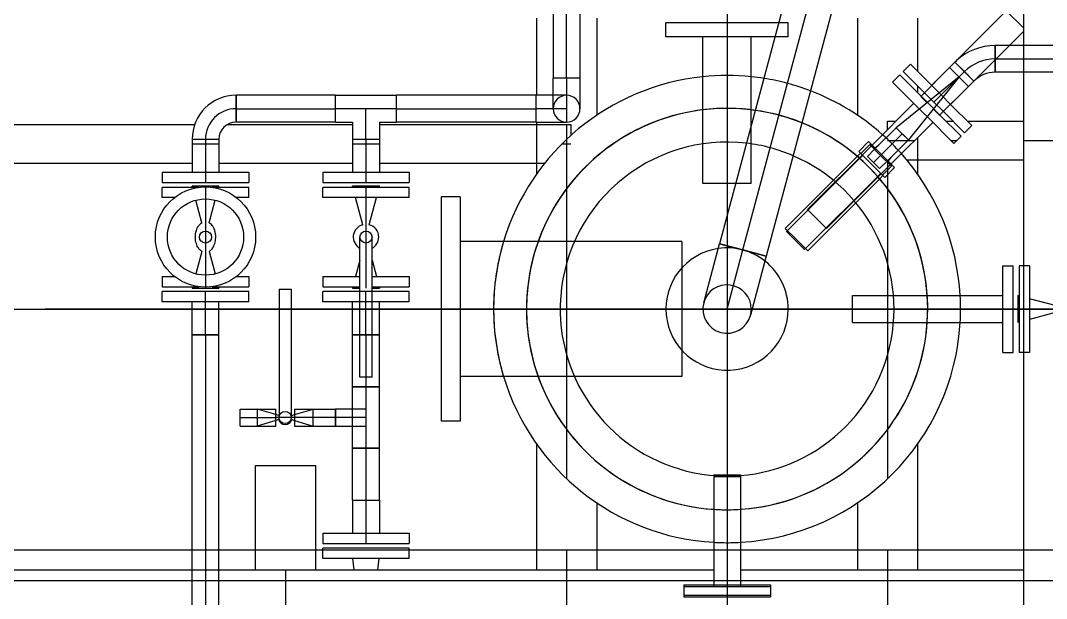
# Model space of a CAD drawing. Header units: inches. Extents: x 295136 to 296247, y 2627183 to 2627409.
# Drawn here: x 295240.422 to 295241.701, y 2627290.272 to 2627290.992 of the extents above; entities that cross this region are included whole.
import ezdxf

# ---------------------------------------------------------------- set-up
doc = ezdxf.new("R2010")
doc.units = ezdxf.units.IN
doc.header["$MEASUREMENT"] = 0
for name, color, linetype in [('EQUIPMENT LAYOUT-EMBED 1_DWG$0$Default', 7, 'Continuous'), ('EQUIPMENT LAYOUT-EMBED 1_DWG$0$DwgTemplate', 7, 'Continuous'), ('Layout', 6, 'Continuous')]:
    doc.layers.add(name, color=color, linetype=linetype)

# ---------------------------------------------------------------- blocks, each defined once
blk = doc.blocks.new('A$C55974CAD')
at = {"layer": 'EQUIPMENT LAYOUT-EMBED 1_DWG$0$Default', "color": 7, "lineweight": 25}
for p, q in [((59.9, 7.3564), (59.7603, 7.3564)), ((59.7603, 7.3326), (59.7603, 7.3564)), ((60.0397, 7.3564), (59.9, 7.3564)), ((60.0397, 7.3326), (60.0397, 7.3564)), ((59.9, 7.3326), (59.7603, 7.3326)), ((59.8159, 7.2354), (59.8159, 7.3326)), ((60.0397, 7.3326), (59.9, 7.3326)), ((59.9841, 7.2354), (59.9841, 7.3326)), ((59.8159, 7.0564), (59.8159, 7.2354)), ((59.9841, 7.0564), (59.9841, 7.2354)), ((60.2389, 7), (60.2389, 7.0762)), ((60.2389, 7.0762), (60.2565, 7.0762)), ((60.2565, 7), (60.2565, 7.0762)), ((59.5415, 7.0539), (59.5415, 7)), ((59.5435, 7.0539), (59.5415, 7.0539)), ((59.5435, 7.0539), (59.5435, 7)), ((59.5563, 7.0539), (59.5435, 7.0539)), ((59.5543, 7.0539), (59.5543, 7)), ((59.5563, 7.0539), (59.5563, 7)), ((59.9, 7.0564), (59.8159, 7.0564)), ((59.9841, 7.0564), (59.9, 7.0564)), ((60.0565, 7), (60.0565, 7.0301)), ((60.0565, 7.0301), (60.1482, 7.0301)), ((60.1482, 7.0301), (60.2389, 7.0301)), ((59.5563, 7.0167), (59.5543, 7.0167)), ((59.5619, 7.0167), (59.5563, 7.0167)), ((59.6506, 7.0167), (59.5619, 7.0167)), ((59.6935, 7.0167), (59.6506, 7.0167)), ((59.6915, 7.0167), (59.6915, 7)), ((59.6935, 7.0167), (59.6935, 7)), ((59.5415, 7), (59.5415, 6.946)), ((59.5435, 7), (59.5435, 6.946)), ((59.5543, 7), (59.5543, 6.946)), ((59.5563, 7), (59.5563, 6.946)), ((59.6915, 7), (59.6915, 6.9833)), ((59.6935, 7), (59.6935, 6.9833)), ((60.0565, 6.9698), (60.0565, 7)), ((60.2389, 6.9404), (60.2389, 7)), ((60.2565, 6.9357), (60.2565, 7)), ((59.5563, 6.9833), (59.5543, 6.9833)), ((59.5619, 6.9833), (59.5563, 6.9833)), ((59.6506, 6.9833), (59.5619, 6.9833)), ((59.6935, 6.9833), (59.6506, 6.9833)), ((60.0565, 6.9698), (60.1482, 6.9698)), ((60.1482, 6.9698), (60.2389, 6.9698)), ((59.5435, 6.946), (59.5415, 6.946)), ((59.5563, 6.946), (59.5435, 6.946)), ((60.2389, 6.9238), (60.2389, 6.9404)), ((60.2565, 6.9238), (60.2565, 6.9357)), ((59.9853, 6.9146), (59.9966, 6.9259)), ((59.9865, 6.9135), (60.0005, 6.9275)), ((59.9966, 6.9259), (60.0877, 6.8348)), ((60.0005, 6.9275), (60.0902, 6.8378)), ((60.2389, 6.9238), (60.2565, 6.9238)), ((59.9725, 6.8995), (59.9865, 6.9135)), ((59.9741, 6.9034), (59.9853, 6.9146)), ((59.9725, 6.8995), (60.0622, 6.8097)), ((59.9741, 6.9034), (60.0652, 6.8123)), ((60.0121, 6.8879), (60.0239, 6.8997)), ((60.0239, 6.8997), (60.1043, 6.8192)), ((60.0002, 6.8761), (60.0121, 6.8879)), ((60.0002, 6.8761), (60.0807, 6.7956)), ((59.8833, 6.8435), (59.9, 6.8435)), ((59.8833, 6.8435), (59.8833, 6.7505)), ((59.9, 6.8435), (59.9167, 6.8435)), ((59.9167, 6.8435), (59.9167, 6.7505)), ((60.0802, 6.8198), (60.0937, 6.8333)), ((60.0877, 6.8348), (60.0914, 6.831)), ((60.0902, 6.8378), (60.0942, 6.8338)), ((60.0937, 6.8333), (60.0964, 6.836)), ((60.0937, 6.8333), (60.1049, 6.822)), ((60.0964, 6.836), (60.1088, 6.8237)), ((60.0667, 6.8063), (60.0802, 6.8198)), ((60.0914, 6.8086), (60.1049, 6.822)), ((60.0925, 6.8074), (60.1001, 6.815)), ((60.1001, 6.815), (60.1088, 6.8237)), ((60.1043, 6.8192), (60.1563, 6.7673)), ((60.0622, 6.8097), (60.0662, 6.8058)), ((60.0639, 6.8035), (60.0667, 6.8063)), ((60.0639, 6.8035), (60.0763, 6.7912)), ((60.0652, 6.8123), (60.069, 6.8086)), ((60.0667, 6.8063), (60.0779, 6.7951)), ((60.0779, 6.7951), (60.0914, 6.8086)), ((60.085, 6.7999), (60.0925, 6.8074)), ((60.0763, 6.7912), (60.085, 6.7999)), ((60.0807, 6.7956), (60.1326, 6.7437)), ((60.1492, 6.7603), (60.1826, 6.7937)), ((60.1826, 6.7937), (60.1916, 6.7847)), ((60.1652, 6.7583), (60.1916, 6.7847)), ((60.1397, 6.7508), (60.1445, 6.7555)), ((60.1445, 6.7555), (60.1492, 6.7603)), ((60.1535, 6.7465), (60.1652, 6.7583)), ((59.8833, 6.7505), (59.8833, 6.6563)), ((59.9167, 6.7505), (59.9167, 6.6563)), ((60.1063, 6.7174), (60.1397, 6.7508)), ((60.1417, 6.7347), (60.1535, 6.7465)), ((60.1153, 6.7083), (60.1417, 6.7347)), ((60.1063, 6.7174), (60.1153, 6.7083)), ((59.846, 6.6563), (59.9, 6.6563)), ((59.846, 6.6563), (59.846, 6.6435)), ((59.9, 6.6563), (59.954, 6.6563)), ((59.954, 6.6563), (59.954, 6.6435)), ((59.846, 6.6435), (59.9, 6.6435)), ((59.9, 6.6435), (59.954, 6.6435))]:
    blk.add_line(p, q, dxfattribs=at)
at = {"layer": 'EQUIPMENT LAYOUT-EMBED 1_DWG$0$DwgTemplate', "color": 54, "lineweight": 25}
blk.add_line((59.6, 8.2), (59.6, 3.9), dxfattribs=at)
at = {"layer": 'EQUIPMENT LAYOUT-EMBED 1_DWG$0$DwgTemplate', "color": 1, "lineweight": 25}
for p, q in [((59.5619, 8.1331), (59.5619, 3.9747)), ((59.575, 8.1215), (59.575, 7.0167)), ((60.0819, 8.1296), (60.0819, 7.6667)), ((60.1299, 8.1296), (60.1299, 7.6635)), ((59.9, 7.891), (59.9, 7.808)), ((59.9, 7.208), (59.9, 7.85)), ((59.9, 7.808), (59.9, 7.0762)), ((60.0819, 7.6333), (60.0819, 7.4667)), ((60.1299, 7.6228), (60.1299, 7.4667)), ((59.575, 7.5875), (59.7053, 7.5875)), ((59.7053, 7.5875), (59.7053, 7.5125)), ((59.575, 7.5125), (59.7053, 7.5125)), ((60.0819, 7.4333), (60.0819, 7.2271)), ((60.1299, 7.4333), (60.1299, 7.1946)), ((59.7318, 7.2375), (59.575, 7.2375)), ((60.1329, 7.2375), (60.0681, 7.2375)), ((60.2625, 7.2375), (60.1663, 7.2375)), ((59.9, 6.792), (59.9, 7.208)), ((60.1299, 7.1946), (60.1163, 7.1946)), ((59.6586, 7.1625), (59.575, 7.1625)), ((60.2625, 7.1625), (60.1414, 7.1625)), ((59.9, 7.0762), (59.9, 6.9238)), ((59.5619, 7), (59.4869, 7)), ((59.8238, 7), (59.5619, 7)), ((60.0165, 7), (59.8238, 7)), ((60.708, 7), (60.0165, 7)), ((59.575, 6.9833), (59.575, 6.6301)), ((59.9, 6.9238), (59.9, 6.192)), ((59.6586, 6.8375), (59.575, 6.8375)), ((60.2625, 6.8375), (60.1414, 6.8375)), ((59.9, 6.6301), (59.9, 6.792)), ((60.1236, 6.8), (60.1339, 6.8)), ((60.1339, 6.8), (60.1339, 6.7897)), ((60.0859, 6.7761), (60.0859, 6.6301)), ((59.7318, 6.7625), (59.575, 6.7625)), ((60.1139, 6.7625), (60.0681, 6.7625)), ((60.1779, 6.7625), (60.1695, 6.7625)), ((60.2625, 6.7625), (60.196, 6.7625)), ((60.1339, 6.7269), (60.1339, 6.7184)), ((60.1339, 6.7004), (60.1339, 6.6301)), ((59.9, 6.5698), (59.9, 6.6301))]:
    blk.add_line(p, q, dxfattribs=at)
at = {"layer": 'EQUIPMENT LAYOUT-EMBED 1_DWG$0$DwgTemplate', "color": 7, "lineweight": 25}
for p, q in [((59.9089, 7.65), (59.9089, 7.7039)), ((59.9089, 7.7039), (59.9217, 7.7039)), ((59.9217, 7.65), (59.9217, 7.7039)), ((59.9277, 7.7039), (59.9277, 7.658)), ((59.9404, 7.7039), (59.9277, 7.7039)), ((59.9404, 7.7039), (59.9404, 7.6885)), ((60.0389, 7.6885), (60.0389, 7.7039)), ((60.0389, 7.7039), (60.0516, 7.7039)), ((60.0516, 7.658), (60.0516, 7.7039)), ((60.0576, 7.7039), (60.0576, 7.65)), ((60.0704, 7.7039), (60.0576, 7.7039)), ((60.0704, 7.7039), (60.0704, 7.65)), ((59.475, 7.6667), (59.575, 7.6667)), ((59.575, 7.6667), (59.8679, 7.6667)), ((59.8679, 7.6667), (59.8679, 7.65)), ((59.8679, 7.65), (59.8679, 7.6667)), ((59.8679, 7.6667), (59.9089, 7.6667)), ((59.9262, 7.6667), (59.9262, 7.65)), ((59.9277, 7.6663), (59.9262, 7.6667)), ((59.9719, 7.6546), (59.9437, 7.6621)), ((60.0074, 7.6546), (60.0356, 7.6621)), ((60.0516, 7.6663), (60.0532, 7.6667)), ((60.0532, 7.6333), (60.0532, 7.6667)), ((60.1115, 7.6667), (60.0704, 7.6667)), ((60.1115, 7.6667), (60.1115, 7.6333)), ((60.1115, 7.6667), (60.1115, 7.65)), ((59.575, 7.65), (59.475, 7.65)), ((59.8679, 7.65), (59.575, 7.65)), ((59.8679, 7.65), (59.8679, 7.6333)), ((59.8679, 7.65), (59.9217, 7.65)), ((59.8679, 7.6333), (59.8679, 7.65)), ((59.9089, 7.596), (59.9089, 7.65)), ((59.9217, 7.596), (59.9217, 7.65)), ((60.0532, 7.65), (59.9262, 7.65)), ((59.9262, 7.65), (59.9262, 7.6333)), ((60.1115, 7.65), (60.0576, 7.65)), ((60.0576, 7.65), (60.0576, 7.596)), ((60.0704, 7.65), (60.0704, 7.596)), ((60.1115, 7.65), (60.1115, 7.65)), ((60.1115, 7.65), (60.1115, 7.65)), ((60.1115, 7.65), (60.1115, 7.6333)), ((59.475, 7.6333), (59.575, 7.6333)), ((59.575, 7.6333), (59.8679, 7.6333)), ((59.8679, 7.6333), (59.9089, 7.6333)), ((59.9277, 7.6337), (59.9262, 7.6333)), ((59.9277, 7.6419), (59.9277, 7.596)), ((59.9719, 7.6453), (59.9437, 7.6379)), ((60.0074, 7.6453), (60.0356, 7.6379)), ((60.0516, 7.596), (60.0516, 7.6419)), ((60.0516, 7.6337), (60.0532, 7.6333)), ((60.1115, 7.6333), (60.0704, 7.6333)), ((59.9404, 7.6115), (59.9404, 7.596)), ((60.0389, 7.596), (60.0389, 7.6115)), ((60.1663, 7.6119), (60.1329, 7.6119)), ((60.1329, 7.6119), (60.1663, 7.6119)), ((60.1329, 7.4881), (60.1329, 7.6119)), ((60.1496, 7.6119), (60.1496, 7.6119)), ((60.1496, 7.6119), (60.1496, 7.6119)), ((60.1496, 7.6119), (60.1496, 7.4881)), ((60.1663, 7.4881), (60.1663, 7.6119)), ((59.7542, 7.6069), (59.7649, 7.6069)), ((59.7542, 7.6069), (59.7542, 7.5625)), ((59.7649, 7.6069), (59.7649, 7.5855)), ((59.7649, 7.6069), (59.7755, 7.6069)), ((59.7755, 7.6069), (59.7755, 7.5625)), ((59.9089, 7.596), (59.9217, 7.596)), ((59.9404, 7.596), (59.9277, 7.596)), ((60.0389, 7.596), (60.0516, 7.596)), ((60.0704, 7.596), (60.0576, 7.596)), ((59.7649, 7.5855), (59.7542, 7.5855)), ((59.7612, 7.5625), (59.7542, 7.5855)), ((59.7755, 7.5855), (59.7649, 7.5855)), ((59.7649, 7.5855), (59.7649, 7.5625)), ((59.7685, 7.5625), (59.7755, 7.5855)), ((59.7542, 7.5625), (59.7649, 7.5625)), ((59.7623, 7.559), (59.7612, 7.5625)), ((59.7649, 7.5389), (59.7649, 7.5625)), ((59.7649, 7.5625), (59.7649, 7.5625)), ((59.7649, 7.5625), (59.7649, 7.5625)), ((59.7649, 7.5625), (59.7755, 7.5625)), ((59.9249, 7.5582), (59.7649, 7.5582)), ((59.7674, 7.559), (59.7685, 7.5625)), ((59.9249, 7.5582), (59.9249, 7.5507)), ((59.9249, 7.5507), (59.9249, 7.5432)), ((59.7612, 7.5389), (59.7542, 7.5159)), ((59.7755, 7.5389), (59.7542, 7.5389)), ((59.7542, 7.5389), (59.7542, 7.4881)), ((59.7623, 7.5424), (59.7612, 7.5389)), ((59.9249, 7.5432), (59.7649, 7.5432)), ((59.7649, 7.5159), (59.7649, 7.5389)), ((59.7674, 7.5424), (59.7685, 7.5389)), ((59.7685, 7.5389), (59.7755, 7.5159)), ((59.7755, 7.5389), (59.7755, 7.4881)), ((59.7542, 7.5159), (59.7755, 7.5159)), ((59.7649, 7.4881), (59.7649, 7.5159)), ((59.608, 7.5039), (59.608, 7.45)), ((59.6208, 7.5039), (59.608, 7.5039)), ((59.6208, 7.5039), (59.6208, 7.45)), ((59.9089, 7.4575), (59.9089, 7.5039)), ((59.9089, 7.5039), (59.9217, 7.5039)), ((59.9217, 7.4575), (59.9217, 7.5039)), ((59.9277, 7.5039), (59.9277, 7.4575)), ((59.9404, 7.5039), (59.9277, 7.5039)), ((59.9404, 7.5039), (59.9404, 7.4575)), ((60.0389, 7.45), (60.0389, 7.5039)), ((60.0389, 7.5039), (60.0516, 7.5039)), ((60.0516, 7.45), (60.0516, 7.5039)), ((60.0576, 7.5039), (60.0576, 7.45)), ((60.0704, 7.5039), (60.0576, 7.5039)), ((60.0704, 7.5039), (60.0704, 7.45)), ((59.7755, 7.4881), (59.7542, 7.4881)), ((59.7542, 7.4881), (59.7649, 7.4881)), ((59.7542, 7.4881), (59.7542, 7.4667)), ((59.7649, 7.4881), (59.7649, 7.4881)), ((59.7649, 7.4881), (59.7649, 7.4881)), ((59.7649, 7.4667), (59.7649, 7.4881)), ((59.7649, 7.4881), (59.7755, 7.4881)), ((59.7755, 7.4667), (59.7755, 7.4881)), ((60.1329, 7.4881), (60.1663, 7.4881)), ((60.1329, 7.4881), (60.1329, 7.4667)), ((60.1329, 7.4881), (60.1663, 7.4881)), ((60.1496, 7.4881), (60.1496, 7.4881)), ((60.1496, 7.4881), (60.1496, 7.4881)), ((60.1496, 7.4119), (60.1496, 7.4881)), ((60.1663, 7.4881), (60.1663, 7.4119)), ((59.6619, 7.4667), (59.6208, 7.4667)), ((59.6619, 7.4667), (59.6619, 7.45)), ((59.6619, 7.4667), (59.6619, 7.4333)), ((59.6619, 7.4667), (59.7268, 7.4667)), ((59.7268, 7.4333), (59.7268, 7.4667)), ((59.7268, 7.4667), (59.803, 7.4667)), ((59.7268, 7.4667), (59.7268, 7.4333)), ((59.7542, 7.4667), (59.7542, 7.45)), ((59.7649, 7.45), (59.7649, 7.4667)), ((59.7755, 7.45), (59.7755, 7.4667)), ((59.803, 7.4333), (59.803, 7.4667)), ((59.803, 7.4667), (59.803, 7.4333)), ((59.803, 7.4667), (59.8679, 7.4667)), ((59.815, 7.45), (59.815, 7.4575)), ((59.815, 7.4575), (59.9897, 7.4575)), ((59.8679, 7.4575), (59.8679, 7.4667)), ((59.8679, 7.4667), (59.9089, 7.4667)), ((59.8679, 7.4667), (59.8679, 7.4575)), ((59.8679, 7.45), (59.8679, 7.4575)), ((59.8679, 7.4575), (59.8679, 7.4425)), ((59.9089, 7.45), (59.9089, 7.4575)), ((59.9217, 7.45), (59.9217, 7.4575)), ((59.9262, 7.4667), (59.9262, 7.4575)), ((59.9277, 7.4663), (59.9262, 7.4667)), ((59.9611, 7.4575), (59.9404, 7.4629)), ((60.005, 7.454), (60.0389, 7.4629)), ((60.0516, 7.4663), (60.0532, 7.4667)), ((60.0532, 7.4333), (60.0532, 7.4667)), ((60.1115, 7.4667), (60.0704, 7.4667)), ((60.1115, 7.4667), (60.1115, 7.4333)), ((60.1329, 7.4667), (60.1115, 7.4667)), ((60.1115, 7.4667), (60.1115, 7.45)), ((59.6619, 7.45), (59.608, 7.45)), ((59.608, 7.45), (59.608, 7.396)), ((59.6208, 7.45), (59.6208, 7.396)), ((59.6619, 7.45), (59.6619, 7.4333)), ((59.7268, 7.45), (59.6619, 7.45)), ((59.7268, 7.45), (59.7268, 7.45)), ((59.7268, 7.45), (59.7268, 7.45)), ((59.803, 7.45), (59.7268, 7.45)), ((59.803, 7.45), (59.803, 7.45)), ((59.815, 7.45), (59.803, 7.45)), ((59.8679, 7.45), (59.815, 7.45)), ((59.815, 7.4425), (59.815, 7.45)), ((59.815, 7.4425), (59.9897, 7.4425)), ((59.8679, 7.45), (59.9217, 7.45)), ((59.8679, 7.4425), (59.8679, 7.45)), ((59.8679, 7.4333), (59.8679, 7.4425)), ((59.8679, 7.4425), (59.8679, 7.4333)), ((59.9089, 7.4425), (59.9089, 7.45)), ((59.9089, 7.396), (59.9089, 7.4425)), ((59.9217, 7.4425), (59.9217, 7.45)), ((59.9217, 7.396), (59.9217, 7.4425)), ((60.0532, 7.45), (59.9262, 7.45)), ((59.9262, 7.4425), (59.9262, 7.4333)), ((59.9277, 7.4425), (59.9277, 7.396)), ((59.9404, 7.4425), (59.9404, 7.396)), ((59.9611, 7.4425), (59.9404, 7.437)), ((60.005, 7.4459), (60.0389, 7.437)), ((60.0389, 7.396), (60.0389, 7.45)), ((60.0516, 7.396), (60.0516, 7.45)), ((60.1115, 7.45), (60.0576, 7.45)), ((60.0576, 7.45), (60.0576, 7.396)), ((60.0704, 7.45), (60.0704, 7.396)), ((60.1115, 7.45), (60.1496, 7.45)), ((60.1115, 7.45), (60.1115, 7.45)), ((60.1115, 7.45), (60.1115, 7.4333)), ((59.6619, 7.4333), (59.6208, 7.4333)), ((59.6619, 7.4333), (59.7268, 7.4333)), ((59.7268, 7.4333), (59.803, 7.4333)), ((59.803, 7.4333), (59.8679, 7.4333)), ((59.8679, 7.4333), (59.9089, 7.4333)), ((59.9277, 7.4337), (59.9262, 7.4333)), ((60.0516, 7.4337), (60.0532, 7.4333)), ((60.1115, 7.4333), (60.0704, 7.4333)), ((60.1329, 7.4333), (60.1115, 7.4333)), ((60.1329, 7.4333), (60.1329, 7.4119)), ((60.1329, 7.4119), (60.1663, 7.4119)), ((60.1329, 7.4119), (60.1663, 7.4119)), ((60.1329, 7.2381), (60.1329, 7.4119)), ((60.1496, 7.4119), (60.1496, 7.4119)), ((60.1496, 7.4119), (60.1496, 7.2381)), ((60.1663, 7.2381), (60.1663, 7.4119)), ((59.6208, 7.396), (59.608, 7.396)), ((59.9089, 7.396), (59.9217, 7.396)), ((59.9404, 7.396), (59.9277, 7.396)), ((60.0389, 7.396), (60.0516, 7.396)), ((60.0704, 7.396), (60.0576, 7.396)), ((60.1329, 7.2381), (60.1663, 7.2381)), ((60.1329, 7.2381), (60.1496, 7.2381)), ((60.1329, 7.2381), (60.1329, 7.2)), ((60.1496, 7.2381), (60.1496, 7.2381)), ((60.1496, 7.2381), (60.1496, 7.2381)), ((60.1496, 7.2167), (60.1496, 7.2381)), ((60.1496, 7.2381), (60.1663, 7.2381)), ((60.1663, 7.2167), (60.1663, 7.2381)), ((59.8159, 7.0564), (59.8159, 7.2354)), ((59.9841, 7.0564), (59.9841, 7.2354)), ((60.1496, 7.2167), (60.1877, 7.2167)), ((60.1496, 7.2), (60.1496, 7.2167)), ((60.1663, 7.2), (60.1663, 7.2167)), ((60.1877, 7.1833), (60.1877, 7.2167)), ((60.1877, 7.1833), (60.1877, 7.2167)), ((60.3438, 7.2167), (60.1877, 7.2167)), ((60.1877, 7.2), (60.1496, 7.2)), ((60.1876, 7.2), (60.1877, 7.2)), ((60.1877, 7.2), (60.1877, 7.2)), ((60.1877, 7.2), (60.3438, 7.2)), ((60.1877, 7.1833), (60.1496, 7.1833)), ((60.3438, 7.1833), (60.1877, 7.1833)), ((59.5415, 7.0539), (59.5415, 7)), ((59.5435, 7.0539), (59.5415, 7.0539)), ((59.5435, 7.0539), (59.5435, 7)), ((59.5563, 7.0539), (59.5435, 7.0539)), ((59.5543, 7.0539), (59.5543, 7)), ((59.5563, 7.0539), (59.5563, 7)), ((59.9, 7.0564), (59.8159, 7.0564)), ((59.9841, 7.0564), (59.9, 7.0564)), ((59.9078, 7.0291), (59.9814, 7.0094)), ((60.0565, 7), (60.0565, 7.0301)), ((60.0565, 7.0301), (60.1482, 7.0301)), ((59.5563, 7.0167), (59.5543, 7.0167)), ((59.5619, 7.0167), (59.5563, 7.0167)), ((59.6935, 7.0167), (59.6506, 7.0167)), ((59.6915, 7.0167), (59.6915, 7)), ((59.6935, 7.0167), (59.6935, 7)), ((59.9814, 7.0094), (59.9658, 6.9511)), ((59.9736, 6.9803), (59.9814, 7.0094)), ((60.5342, 6.8613), (59.9814, 7.0094)), ((59.5415, 7), (59.5415, 6.946)), ((59.5435, 7), (59.5435, 6.946)), ((59.5543, 7), (59.5543, 6.946)), ((59.5563, 7), (59.5563, 6.946)), ((59.6915, 7), (59.6915, 6.9833)), ((59.6935, 7), (59.6935, 6.9833)), ((59.9, 7), (59.9736, 6.9803)), ((60.0565, 6.9698), (60.0565, 7)), ((59.5563, 6.9833), (59.5543, 6.9833)), ((59.5619, 6.9833), (59.5563, 6.9833)), ((59.6935, 6.9833), (59.6506, 6.9833)), ((59.9658, 6.9511), (59.8922, 6.9708)), ((59.9658, 6.9511), (59.9736, 6.9803)), ((59.9736, 6.9803), (59.9736, 6.9803)), ((59.9736, 6.9803), (59.9736, 6.9803)), ((59.9736, 6.9803), (60.5264, 6.8321)), ((60.0565, 6.9698), (60.1482, 6.9698)), ((59.5435, 6.946), (59.5415, 6.946)), ((59.5563, 6.946), (59.5435, 6.946)), ((60.5186, 6.803), (59.9658, 6.9511)), ((60.2389, 6.9238), (60.2389, 6.9404)), ((60.2565, 6.9238), (60.2565, 6.9357)), ((59.9853, 6.9146), (59.9966, 6.9259)), ((59.9865, 6.9135), (60.0005, 6.9275)), ((59.9966, 6.9259), (60.0877, 6.8348)), ((60.0005, 6.9275), (60.0902, 6.8378)), ((60.2389, 6.9238), (60.2565, 6.9238)), ((59.9725, 6.8995), (59.9865, 6.9135)), ((59.9741, 6.9034), (59.9853, 6.9146)), ((59.9725, 6.8995), (60.0622, 6.8097)), ((59.9741, 6.9034), (60.0652, 6.8123)), ((60.0121, 6.8879), (60.0239, 6.8997)), ((60.0239, 6.8997), (60.1043, 6.8192)), ((60.0002, 6.8761), (60.0121, 6.8879)), ((60.0002, 6.8761), (60.0807, 6.7956)), ((59.8833, 6.8435), (59.9, 6.8435)), ((59.8833, 6.8435), (59.8833, 6.7505)), ((59.9, 6.8435), (59.9167, 6.8435)), ((59.9167, 6.8435), (59.9167, 6.7505)), ((60.0749, 6.81), (60.0824, 6.8175)), ((60.0824, 6.8175), (60.09, 6.8251)), ((60.0824, 6.8175), (60.0914, 6.8086)), ((60.099, 6.8161), (60.09, 6.8251)), ((60.0925, 6.8074), (60.1001, 6.815)), ((60.1259, 6.7892), (60.099, 6.8161)), ((60.0839, 6.801), (60.0749, 6.81)), ((60.085, 6.7999), (60.0925, 6.8074)), ((60.0914, 6.8086), (60.1184, 6.7816)), ((60.1108, 6.7741), (60.0839, 6.801)), ((60.1108, 6.7741), (60.1184, 6.7816)), ((60.1184, 6.7816), (60.1259, 6.7892)), ((60.1959, 6.7804), (60.1695, 6.754)), ((60.2049, 6.7714), (60.1959, 6.7804)), ((60.2049, 6.7714), (60.1785, 6.745)), ((60.1397, 6.7508), (60.1445, 6.7555)), ((60.1445, 6.7555), (60.1492, 6.7603)), ((60.1535, 6.7465), (60.1652, 6.7583)), ((60.1695, 6.754), (60.1577, 6.7423)), ((60.1417, 6.7347), (60.1535, 6.7465)), ((60.1577, 6.7423), (60.1459, 6.7305)), ((60.1577, 6.7423), (60.1958, 6.7042)), ((60.1785, 6.745), (60.1667, 6.7332)), ((60.2076, 6.716), (60.1785, 6.7451)), ((60.1459, 6.7305), (60.1195, 6.7041)), ((60.1667, 6.7332), (60.155, 6.7215)), ((60.155, 6.7215), (60.1286, 6.6951)), ((60.184, 6.6924), (60.1549, 6.7214)), ((60.2076, 6.716), (60.184, 6.6924)), ((60.2076, 6.716), (60.1958, 6.7042)), ((60.2076, 6.716), (60.2076, 6.716)), ((60.2076, 6.716), (60.2076, 6.716)), ((60.1286, 6.6951), (60.1195, 6.7041)), ((60.1958, 6.7042), (60.184, 6.6924)), ((60.1958, 6.7042), (60.1958, 6.7042)), ((60.1958, 6.7042), (60.1958, 6.7042)), ((60.184, 6.6924), (60.184, 6.6924)), ((60.184, 6.6924), (60.184, 6.6924)), ((60.2104, 6.666), (60.1949, 6.666)), ((60.1949, 6.666), (60.2104, 6.666)), ((60.1949, 6.6301), (60.1949, 6.666)), ((60.2283, 6.666), (60.2104, 6.666)), ((60.2104, 6.666), (60.2116, 6.666)), ((60.2116, 6.666), (60.2116, 6.6661)), ((60.2116, 6.666), (60.2116, 6.666)), ((60.2116, 6.666), (60.2116, 6.6648)), ((60.2116, 6.666), (60.2283, 6.666)), ((60.2116, 6.6648), (60.2116, 6.6301)), ((60.2283, 6.6481), (60.2283, 6.666)), ((59.9, 6.636), (59.846, 6.636)), ((59.846, 6.6301), (59.846, 6.636)), ((59.9167, 6.6375), (59.8833, 6.6375)), ((59.8837, 6.636), (59.8833, 6.6375)), ((59.954, 6.636), (59.9, 6.636)), ((59.9163, 6.636), (59.9167, 6.6375)), ((59.954, 6.6301), (59.954, 6.636)), ((60.2283, 6.6301), (60.2283, 6.6481)), ((59.4869, 6.6301), (59.5619, 6.6301)), ((59.5619, 6.6301), (60.5238, 6.6301)), ((59.846, 6.6232), (59.846, 6.6301)), ((59.9, 6.6232), (59.846, 6.6232)), ((59.896, 6.5894), (59.8871, 6.6232)), ((59.954, 6.6232), (59.9, 6.6232)), ((59.904, 6.5894), (59.9129, 6.6232)), ((59.954, 6.6232), (59.954, 6.6301)), ((60.1949, 6.5698), (60.1949, 6.6301)), ((60.2116, 6.6301), (60.2116, 6.5698)), ((60.2283, 6.5698), (60.2283, 6.6301))]:
    blk.add_line(p, q, dxfattribs=at)
at = {"layer": 'EQUIPMENT LAYOUT-EMBED 1_DWG$0$DwgTemplate', "color": 9, "lineweight": 25}
for p, q in [((60.1059, 7.6667), (60.1059, 7.6333)), ((59.5206, 7.55), (59.575, 7.55)), ((60.1059, 7.4667), (60.1059, 7.4333)), ((59.6, 7.2), (59.5247, 7.2)), ((60.1299, 7.2), (59.6886, 7.2)), ((60.1059, 7.2056), (60.1059, 7.1946)), ((60.1496, 7.2), (60.1329, 7.2)), ((59.6, 6.8), (59.5247, 6.8)), ((60.0859, 6.8), (59.6886, 6.8)), ((60.1099, 6.8), (60.1099, 6.7665)), ((60.1099, 6.7209), (60.1099, 6.7138)), ((60.1099, 6.6301), (60.1099, 6.5698))]:
    blk.add_line(p, q, dxfattribs=at)
at = {"layer": 'EQUIPMENT LAYOUT-EMBED 1_DWG$0$DwgTemplate', "color": 5, "lineweight": 25}
for p, q in [((59.5893, 7.45), (59.5893, 7.5039)), ((59.5893, 7.5039), (59.602, 7.5039)), ((59.602, 7.45), (59.602, 7.5039)), ((59.575, 7.4647), (59.5893, 7.4665)), ((59.5893, 7.396), (59.5893, 7.45)), ((59.602, 7.396), (59.602, 7.45)), ((59.575, 7.4352), (59.5893, 7.4335)), ((59.5893, 7.396), (59.602, 7.396)), ((59.9, 7.3564), (59.7603, 7.3564)), ((59.7603, 7.3326), (59.7603, 7.3564)), ((60.0397, 7.3564), (59.9, 7.3564)), ((60.0397, 7.3326), (60.0397, 7.3564)), ((59.9, 7.3326), (59.7603, 7.3326)), ((59.8159, 7.2354), (59.8159, 7.3326)), ((60.0397, 7.3326), (59.9, 7.3326)), ((59.9841, 7.2354), (59.9841, 7.3326)), ((60.2389, 7), (60.2389, 7.0762)), ((60.2389, 7.0762), (60.2565, 7.0762)), ((60.2565, 7), (60.2565, 7.0762)), ((60.1482, 7.0301), (60.2389, 7.0301)), ((59.6506, 7.0167), (59.5619, 7.0167)), ((60.2389, 6.9404), (60.2389, 7)), ((60.2565, 6.9357), (60.2565, 7)), ((59.6506, 6.9833), (59.5619, 6.9833)), ((60.1482, 6.9698), (60.2389, 6.9698)), ((60.0802, 6.8198), (60.0937, 6.8333)), ((60.0877, 6.8348), (60.0914, 6.831)), ((60.0902, 6.8378), (60.0942, 6.8338)), ((60.0937, 6.8333), (60.0964, 6.836)), ((60.0937, 6.8333), (60.1049, 6.822)), ((60.0964, 6.836), (60.1088, 6.8237)), ((60.0667, 6.8063), (60.0802, 6.8198)), ((60.0914, 6.8086), (60.1049, 6.822)), ((60.1001, 6.815), (60.1088, 6.8237)), ((60.1041, 6.8109), (60.1006, 6.8155)), ((60.1043, 6.8192), (60.1563, 6.7673)), ((60.0622, 6.8097), (60.0662, 6.8058)), ((60.0639, 6.8035), (60.0667, 6.8063)), ((60.0639, 6.8035), (60.0763, 6.7912)), ((60.0652, 6.8123), (60.069, 6.8086)), ((60.0667, 6.8063), (60.0779, 6.7951)), ((60.0779, 6.7951), (60.0914, 6.8086)), ((60.0763, 6.7912), (60.085, 6.7999)), ((60.0807, 6.7956), (60.1326, 6.7437)), ((60.089, 6.7959), (60.0845, 6.7994)), ((60.1492, 6.7603), (60.1826, 6.7937)), ((60.1826, 6.7937), (60.1916, 6.7847)), ((60.1259, 6.7892), (60.1108, 6.7741)), ((60.1891, 6.7109), (60.1259, 6.7892)), ((60.1652, 6.7583), (60.1916, 6.7847)), ((60.1891, 6.7109), (60.1108, 6.7741)), ((60.157, 6.7507), (60.1649, 6.7586)), ((60.2008, 6.7227), (60.1649, 6.7586)), ((59.8833, 6.7505), (59.8833, 6.6563)), ((59.9167, 6.7505), (59.9167, 6.6563)), ((60.1063, 6.7174), (60.1397, 6.7508)), ((60.1414, 6.7351), (60.1493, 6.743)), ((60.1153, 6.7083), (60.1417, 6.7347)), ((60.1773, 6.6991), (60.1414, 6.7351)), ((60.1063, 6.7174), (60.1153, 6.7083)), ((60.1773, 6.6991), (60.2008, 6.7227)), ((60.2715, 6.652), (60.2008, 6.7227)), ((60.2463, 6.6301), (60.1773, 6.6991)), ((59.846, 6.6563), (59.9, 6.6563)), ((59.846, 6.6563), (59.846, 6.6435)), ((59.9, 6.6563), (59.954, 6.6563)), ((59.954, 6.6563), (59.954, 6.6435)), ((60.2497, 6.6301), (60.2715, 6.652)), ((59.846, 6.6435), (59.9, 6.6435)), ((59.9, 6.6435), (59.954, 6.6435))]:
    blk.add_line(p, q, dxfattribs=at)
at = {"layer": 'EQUIPMENT LAYOUT-EMBED 1_DWG$0$DwgTemplate', "color": 7, "lineweight": 25}
for centre, radius in [((59.9897, 7.65), 0.0625), ((59.9897, 7.65), 0.0475), ((59.9897, 7.65), 0.0075), ((59.7649, 7.5507), 0.0075), ((59.9897, 7.45), 0.0075)]:
    blk.add_circle(centre, radius, dxfattribs=at)
for centre, radius, start, end in [((60.1115, 7.6119), 0.0548, 0, 90), ((60.1115, 7.6119), 0.0381, 0, 90), ((60.1115, 7.6119), 0.0214, 0, 90), ((59.7649, 7.5507), 0.0087, 107.0439, 252.9561), ((59.7649, 7.5507), 0.0087, 59.5553, 72.9561), ((59.7649, 7.5507), 0.0087, 287.0439, 300.4447), ((59.9897, 7.45), 0.0159, 14.7351, 151.8071), ((59.9897, 7.45), 0.0159, 208.1929, 270), ((59.9897, 7.45), 0.0159, 270, 345.2649), ((59.9, 7), 0.291, 88.5676, 106.806), ((59.9, 7), 0.291, 73.194, 106.806), ((59.9, 7), 0.291, 73.194, 88.5676), ((59.9, 7), 0.25, 88.5676, 109.6668), ((59.9, 7), 0.25, 266.1697, 109.6668), ((59.9, 7), 0.25, 266.1697, 88.5676), ((60.1496, 7.2), 0.0167, 90, 270), ((60.1496, 7.2), 0.0167, 90, 270), ((60.1496, 7.2), 0.0167, 270, 90), ((59.9, 7), 0.0762, 8.318, 270), ((59.9, 7), 0.0302, 75, 255), ((59.9, 7), 0.0302, 75, 255), ((59.9, 7), 0.0302, 270, 75), ((59.9, 7), 0.291, 354.0505, 5.9495), ((59.9, 7), 0.291, 354.0505, 5.9495), ((59.9, 7), 0.291, 176.71, 183.29), ((59.9, 7), 0.291, 178.5676, 183.29), ((59.9, 7), 0.291, 176.71, 178.5676), ((59.9, 7), 0.25, 176.1697, 183.8303), ((59.9, 7), 0.25, 176.1697, 178.5676), ((59.9, 7), 0.0762, 321.682, 8.318), ((59.9, 7), 0.25, 178.5676, 183.8303), ((59.9, 7), 0.0302, 255, 270), ((59.9, 7), 0.208, 336.662, 353.338), ((59.9, 7), 0.208, 336.662, 353.338), ((59.9, 7), 0.25, 338.0694, 351.9286), ((59.9, 7), 0.25, 338.0694, 351.9286), ((59.9, 7), 0.0762, 270, 321.682), ((59.9, 7), 0.291, 339.0505, 350.9495), ((59.9, 7), 0.291, 339.0505, 350.9495), ((59.9, 7), 0.291, 311.71, 318.29), ((59.9, 7), 0.291, 311.71, 318.29), ((60.1576, 6.666), 0.0707, 42.8337, 45), ((60.1576, 6.666), 0.0707, 0, 42.8337), ((59.9, 7), 0.291, 266.71, 273.29), ((59.9, 7), 0.291, 266.71, 273.29), ((60.1576, 6.666), 0.054, 0, 45), ((60.1576, 6.666), 0.0373, 0, 45)]:
    blk.add_arc(centre, radius, start, end, dxfattribs=at)
at = {"layer": 'EQUIPMENT LAYOUT-EMBED 1_DWG$0$DwgTemplate', "color": 5, "lineweight": 25}
for radius, start, end in [(0.291, 106.806, 176.71), (0.291, 106.806, 176.71), (0.291, 5.9495, 73.194), (0.291, 5.9495, 73.194), (0.25, 351.9286, 268.5676), (0.25, 351.9286, 268.5676), (0.25, 109.6668, 176.1697), (0.25, 109.6668, 176.1697), (0.208, 88.5676, 336.662), (0.208, 88.5676, 336.662), (0.208, 353.338, 88.5676), (0.208, 353.338, 88.5676), (0.291, 183.29, 266.71), (0.291, 183.29, 266.71), (0.25, 183.8303, 266.1697), (0.25, 183.8303, 266.1697), (0.291, 350.9495, 354.0505), (0.291, 350.9495, 354.0505), (0.25, 268.5676, 338.0694), (0.25, 268.5676, 338.0694), (0.291, 318.29, 339.0505), (0.291, 318.29, 339.0505), (0.291, 273.29, 311.71), (0.291, 273.29, 311.71)]:
    blk.add_arc((59.9, 7), radius, start, end, dxfattribs=at)
at = {"layer": 'EQUIPMENT LAYOUT-EMBED 1_DWG$0$DwgTemplate', "color": 7, "lineweight": 25}
for points in [[(59.9751, 7.6582), (59.9764, 7.6592), (59.978, 7.6601), (59.9798, 7.6608)], [(59.9798, 7.6608), (59.982, 7.6617), (59.9845, 7.6623), (59.987, 7.6626)], [(59.987, 7.6626), (59.99, 7.6628), (59.9931, 7.6626), (59.9959, 7.662)], [(59.9959, 7.662), (59.9986, 7.6613), (60.0011, 7.6603), (60.0032, 7.6589)], [(60.0032, 7.6589), (60.0047, 7.6579), (60.006, 7.6567), (60.0069, 7.6554)], [(59.9719, 7.6546), (59.9721, 7.6549), (59.9722, 7.6551), (59.9724, 7.6554)], [(59.9724, 7.6554), (59.9731, 7.6564), (59.974, 7.6573), (59.9751, 7.6582)], [(60.0069, 7.6554), (60.0071, 7.6551), (60.0072, 7.6549), (60.0074, 7.6546)], [(59.9719, 7.6453), (59.9721, 7.6451), (59.9722, 7.6448), (59.9724, 7.6446)], [(59.9724, 7.6446), (59.9731, 7.6436), (59.974, 7.6426), (59.9751, 7.6418)], [(59.9751, 7.6418), (59.9764, 7.6407), (59.978, 7.6398), (59.9798, 7.6391)], [(59.9798, 7.6391), (59.982, 7.6382), (59.9845, 7.6376), (59.987, 7.6374)], [(59.987, 7.6374), (59.99, 7.6371), (59.9931, 7.6373), (59.9959, 7.638)], [(59.9959, 7.638), (59.9986, 7.6386), (60.0011, 7.6397), (60.0032, 7.641)], [(60.0032, 7.641), (60.0047, 7.642), (60.006, 7.6433), (60.0069, 7.6446)], [(60.0069, 7.6446), (60.0071, 7.6448), (60.0072, 7.6451), (60.0074, 7.6453)]]:
    blk.add_open_spline(points, degree=3, dxfattribs=at)

msp = doc.modelspace()

# ---------------------------------------------------------------- block references
at = {"layer": 'Layout', "rotation": 90}
msp.add_blockref('A$C55974CAD', (295248.3027, 2627230.7321), dxfattribs=at)

doc.saveas('drawing.dxf')
